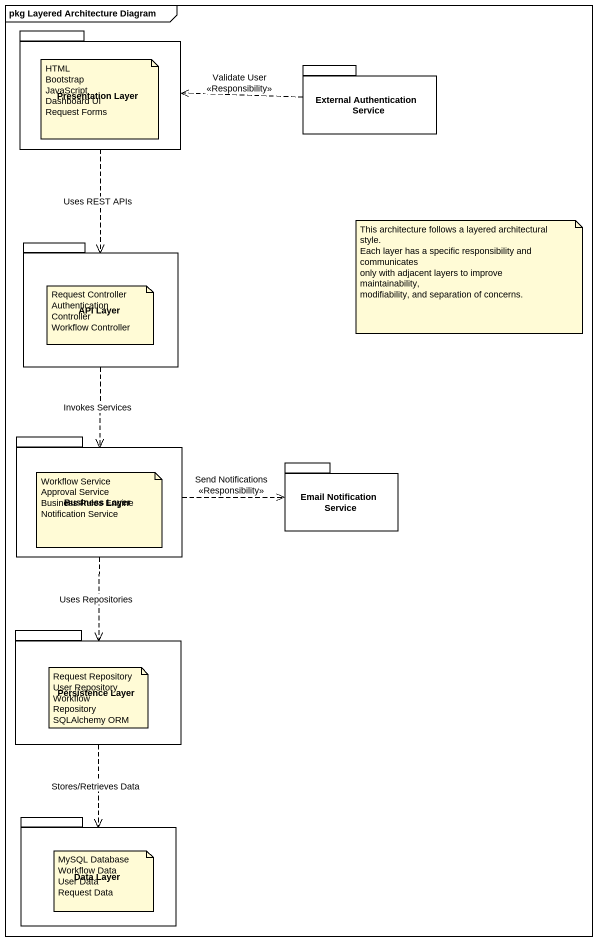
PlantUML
@startuml
mainframe pkg Layered Architecture Diagram
package "Presentation Layer" as Presentation_Layer {
}
package "External Authentication Service" as External_Authentication {
}
package "API Layer" as API_Layer {
}
package "Business Layer" as Business_Layer {
}
package "Email Notification Service" as Email_Notification_Service {
}
package "Persistence Layer" as Persistence_Layer {
}
package "Data Layer" as Data_Layer {
}
Presentation_Layer ..> API_Layer : Uses REST APIs
External_Authentication .left.> Presentation_Layer : Validate User\n<<Responsibility>>
API_Layer ..> Business_Layer : Invokes Services
Business_Layer .right.> Email_Notification_Service : Send Notifications\n<<Responsibility>>
Business_Layer ..> Persistence_Layer : Uses Repositories
Persistence_Layer ..> Data_Layer : Stores/Retrieves Data
note as N1
  HTML
  Bootstrap
  JavaScript
  Dashboard UI
  Request Forms
end note
note as N2
  This architecture follows a layered architectural style.
  Each layer has a specific responsibility and communicates
  only with adjacent layers to improve maintainability,
  modifiability, and separation of concerns.
end note
note as N3
  Request Controller
  Authentication Controller
  Workflow Controller
end note
note as N4
  Workflow Service
  Approval Service
  Business Rules Engine
  Notification Service
end note
note as N5
  Request Repository
  User Repository
  Workflow Repository
  SQLAlchemy ORM
end note
note as N6
  MySQL Database
  Workflow Data
  User Data
  Request Data
end note
@enduml
